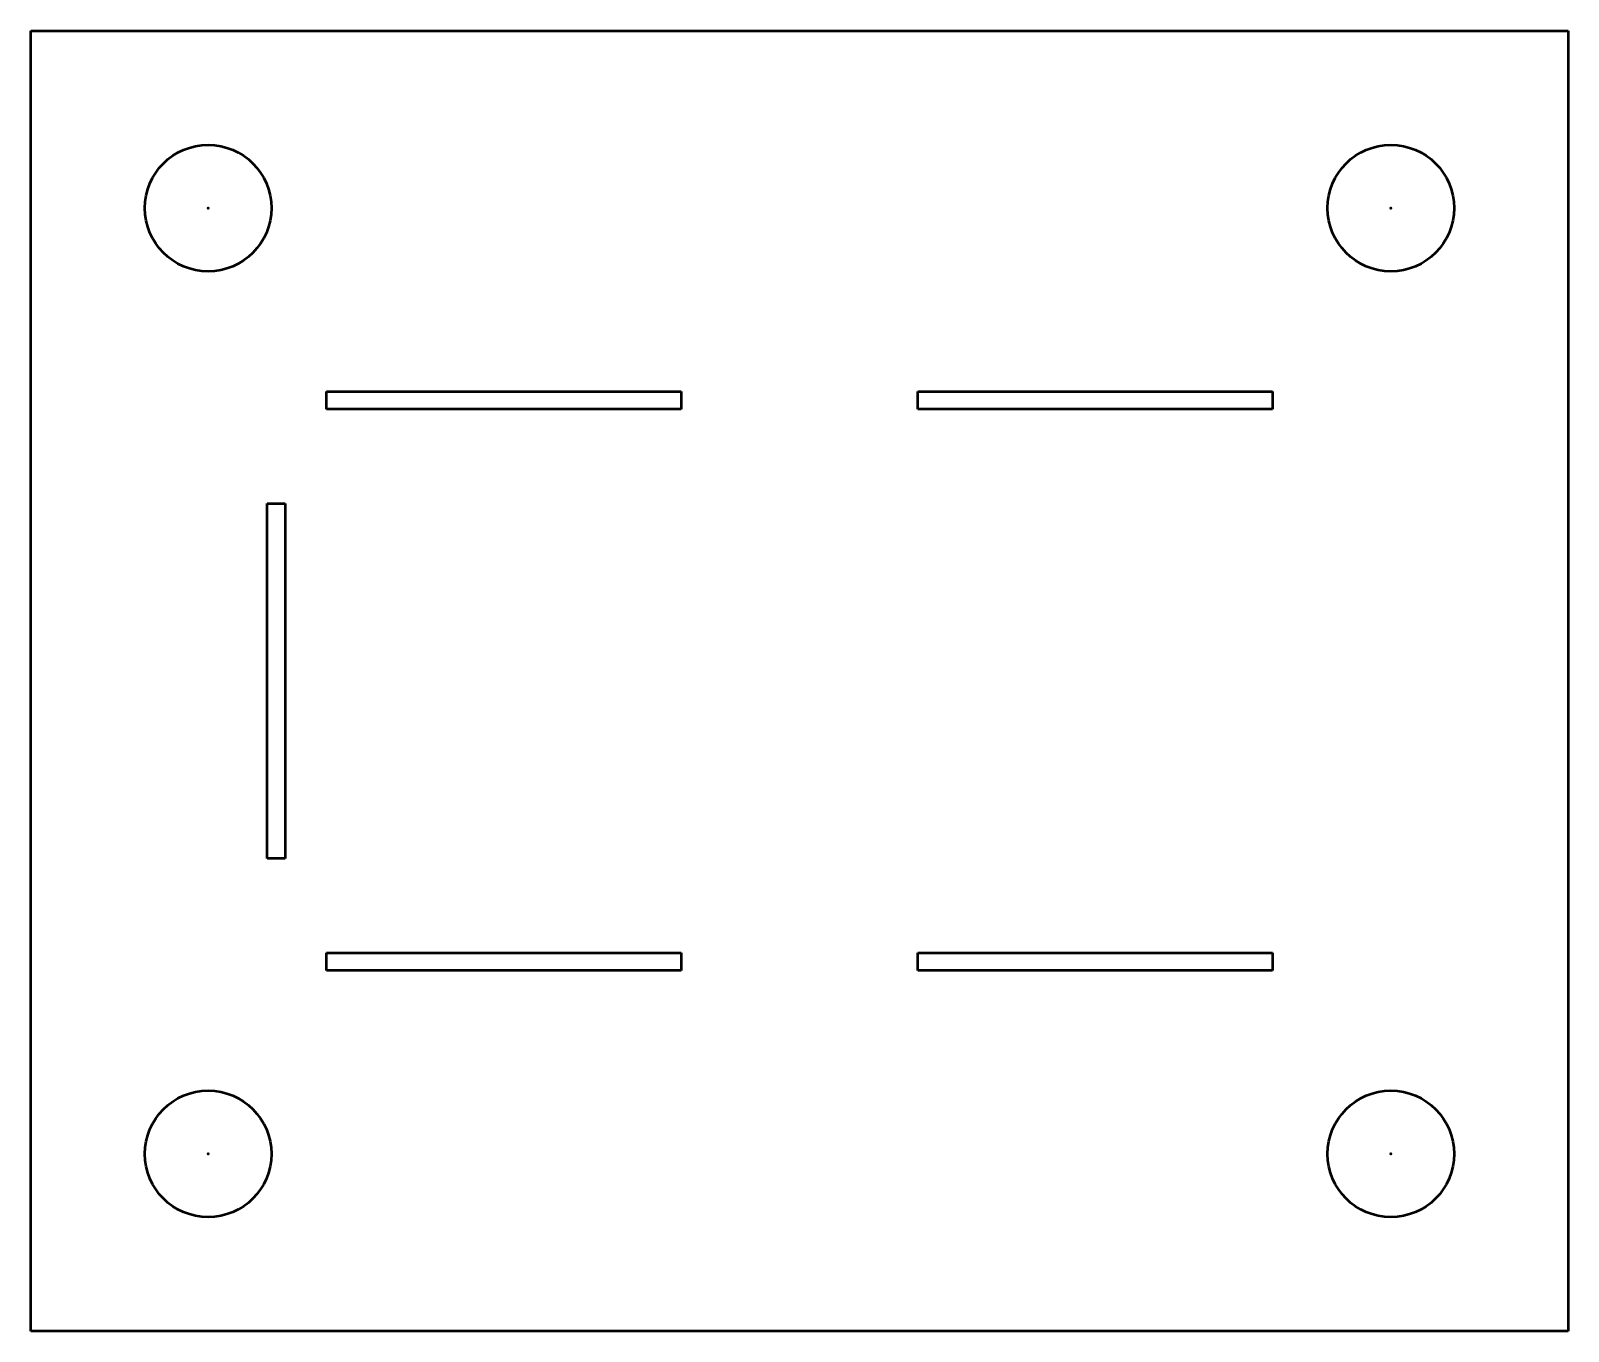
# Model space of a CAD drawing. Header units: millimetres. Extents: x 0 to 130, y 0 to 110.
import ezdxf

# ---------------------------------------------------------------- set-up
doc = ezdxf.new("R2010")
doc.units = ezdxf.units.MM
for name, color, linetype, lineweight in [('IV_ARC_CENTERS', 7, 'Continuous', 50), ('IV_INTERIOR_PROFILES', 7, 'Continuous', 50), ('IV_OUTER_PROFILE', 7, 'Continuous', 50)]:
    doc.layers.add(name, color=color, linetype=linetype, lineweight=lineweight)

msp = doc.modelspace()

# ---------------------------------------------------------------- linework, layer by layer
at = {"layer": 'IV_ARC_CENTERS'}
for p in [(15, 95), (115, 95), (15, 15), (115, 15)]:
    msp.add_point(p, dxfattribs=at)
at = {"layer": 'IV_INTERIOR_PROFILES'}
for p, q in [((25, 79.5), (55, 79.5)), ((25, 78), (25, 79.5)), ((55, 79.5), (55, 78)), ((75, 79.5), (105, 79.5)), ((75, 78), (75, 79.5)), ((105, 79.5), (105, 78)), ((55, 78), (25, 78)), ((105, 78), (75, 78)), ((20, 70), (21.5, 70)), ((20, 40), (20, 70)), ((21.5, 70), (21.5, 40)), ((21.5, 40), (20, 40)), ((25, 32), (55, 32)), ((25, 30.5), (25, 32)), ((55, 32), (55, 30.5)), ((75, 30.5), (75, 32)), ((75, 32), (105, 32)), ((105, 32), (105, 30.5)), ((55, 30.5), (25, 30.5)), ((105, 30.5), (75, 30.5))]:
    msp.add_line(p, q, dxfattribs=at)
for centre in [(15, 95), (115, 95), (15, 15), (115, 15)]:
    msp.add_circle(centre, 5.35, dxfattribs=at)
at = {"layer": 'IV_OUTER_PROFILE'}
for p, q in [((0, 0), (0, 110)), ((0, 110), (130, 110)), ((130, 110), (130, 0)), ((130, 0), (0, 0))]:
    msp.add_line(p, q, dxfattribs=at)

doc.saveas('drawing.dxf')
